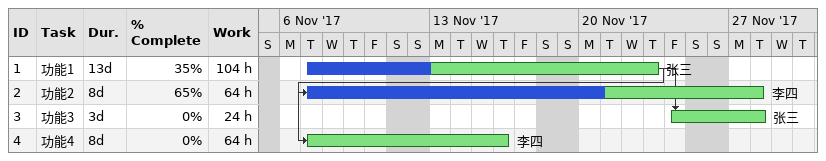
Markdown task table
| ID | Task | Duration | Start | Finish | Predecessors | Resources | % complete | Work (h) |
|---|---|---|---|---|---|---|---|---|
| 1 | 功能1 | 13d | 2017-11-07 | 2017-11-23 |  | 张三 | 35 | 104 |
| 2 | 功能2 | 8d | 2017-11-07 | 2017-11-28 | 1 | 李四 | 65 | 64 |
| 3 | 功能3 | 3d | 2017-11-24 | 2017-11-28 | 1 | 张三 | 0 | 24 |
| 4 | 功能4 | 8d | 2017-11-07 | 2017-11-16 | 2SS | 李四 | 0 | 64 |
